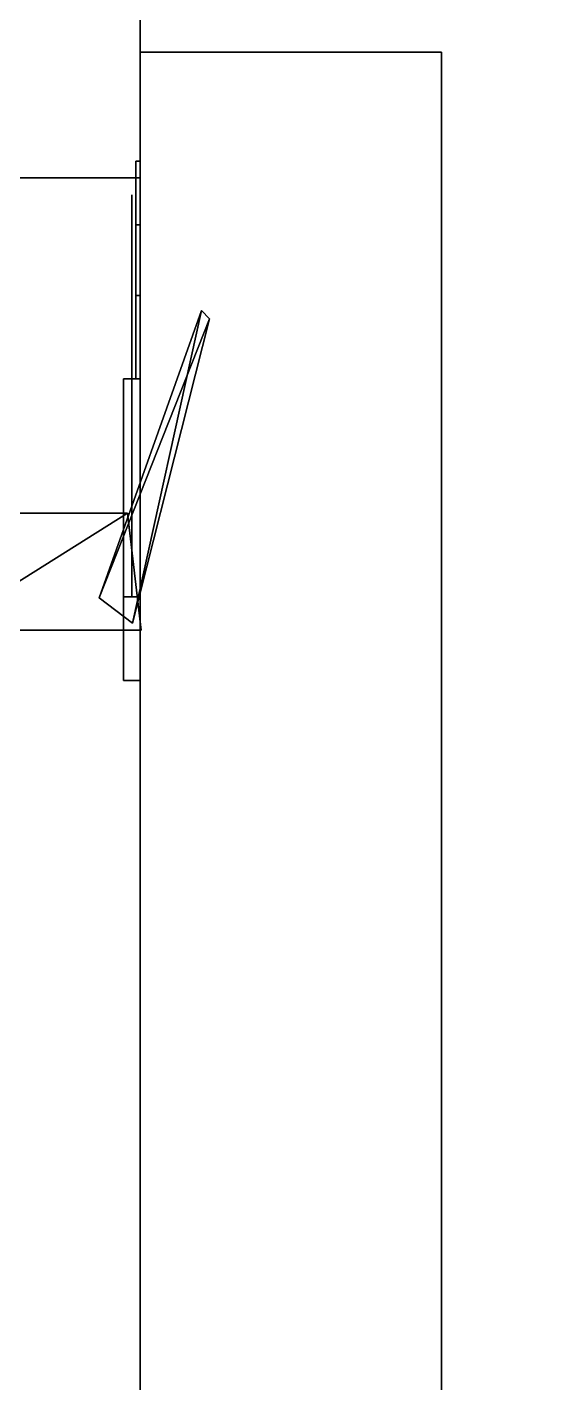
# Model space of a CAD drawing. Extents: x 0 to 2775, y -2341 to 0.
# Drawn here: x 711.3 to 742.4, y -1575.6 to -1494.7 of the extents above; entities that cross this region are included whole.
import ezdxf

# ---------------------------------------------------------------- set-up
doc = ezdxf.new("R2010")
doc.units = 0
for name, color, linetype in [('LAYER0', 7, 'CONTINUOUS'), ('LAYER119', 253, 'CONTINUOUS'), ('LAYER120', 28, 'CONTINUOUS'), ('LAYER122', 253, 'CONTINUOUS'), ('LAYER123', 28, 'CONTINUOUS'), ('LAYER125', 253, 'CONTINUOUS'), ('LAYER126', 28, 'CONTINUOUS'), ('LAYER128', 253, 'CONTINUOUS'), ('LAYER129', 28, 'CONTINUOUS'), ('LAYER13', 7, 'CONTINUOUS'), ('LAYER131', 253, 'CONTINUOUS'), ('LAYER132', 28, 'CONTINUOUS'), ('LAYER134', 253, 'CONTINUOUS'), ('LAYER378', 7, 'CONTINUOUS'), ('LAYER54', 7, 'CONTINUOUS'), ('LAYER7', 7, 'CONTINUOUS')]:
    doc.layers.add(name, color=color, linetype=linetype)

msp = doc.modelspace()

# ---------------------------------------------------------------- linework, layer by layer
at = {"layer": 'LAYER0', "invisible_edges": 1}
for points in [[(2775, 0), (18, -2341), (18, 0), (2775, 0)], [(18, -2341), (2775, 0), (2775, -2341), (18, -2341)], [(2775, -2341, 5), (18, 0, 5), (18, -2341, 5), (2775, -2341, 5)], [(18, 0, 5), (2775, -2341, 5), (2775, 0, 5), (18, 0, 5)]]:
    msp.add_3dface(points, dxfattribs=at)
at = {"layer": 'LAYER119'}
for points in [[(721.6608, -1511.58, 183), (722.1428, -1512.08, 183), (715.5601, -1528.74, 183), (721.6608, -1511.58, 183)], [(715.5601, -1528.74, 193), (717.5382, -1530.24, 193), (721.6608, -1511.58, 193), (715.5601, -1528.74, 193)], [(715.5601, -1528.74, 183), (722.1428, -1512.08, 183), (717.5382, -1530.24, 183), (715.5601, -1528.74, 183)], [(721.6608, -1511.58, 193), (717.5382, -1530.24, 193), (722.1428, -1512.08, 193), (721.6608, -1511.58, 193)], [(722.1428, -1512.08, 183), (722.1428, -1512.08, 193), (717.5382, -1530.24, 183), (722.1428, -1512.08, 183)], [(717.5382, -1530.24, 183), (722.1428, -1512.08, 193), (717.5382, -1530.24, 193), (717.5382, -1530.24, 183)], [(706.1262, -1530.67, 194), (718.0702, -1530.67, 194), (717.239, -1523.67, 194), (706.1262, -1530.67, 194)], [(706.1262, -1530.67, 194), (717.239, -1523.67, 194), (710.4067, -1523.67, 194), (706.1262, -1530.67, 194)], [(718.0702, -1530.67, 182), (706.1262, -1530.67, 182), (717.239, -1523.67, 182), (718.0702, -1530.67, 182)], [(717.239, -1523.67, 182), (706.1262, -1530.67, 182), (710.4067, -1523.67, 182), (717.239, -1523.67, 182)], [(706.1262, -1530.67, 194), (706.1262, -1530.67, 182), (718.0702, -1530.67, 182), (706.1262, -1530.67, 194)], [(706.1262, -1530.67, 194), (718.0702, -1530.67, 182), (718.0702, -1530.67, 194), (706.1262, -1530.67, 194)]]:
    msp.add_3dface(points, dxfattribs=at)
at = {"layer": 'LAYER120'}
for points, invisible_edges in [([(717.75, -1503.66, 183.0251), (717.75, -1502.67, 188), (717.75, -1504.67, 188), (717.75, -1504.67, 182.5)], 10), ([(717.75, -1502.67, 188), (717.75, -1503.66, 192.9749), (717.75, -1504.67, 193.5), (717.75, -1504.67, 188)], 10), ([(717.75, -1506.478, 178.8076), (717.75, -1503.66, 183.0251), (717.75, -1504.67, 182.5), (717.75, -1508.17, 182.5)], 10), ([(717.75, -1503.66, 192.9749), (717.75, -1506.478, 197.1924), (717.75, -1508.17, 193.5), (717.75, -1504.67, 193.5)], 10), ([(717.5, -1504.67, 193.5), (717.5, -1504.67, 182.5), (717.5, -1511.67, 182.5), (717.5, -1511.46, 193.3167)], 4), ([(717.75, -1510.695, 175.9896), (717.75, -1506.478, 178.8076), (717.75, -1508.17, 182.5), (717.75, -1511.67, 182.5)], 10), ([(717.75, -1506.478, 197.1924), (717.75, -1510.695, 200.0104), (717.75, -1511.67, 193.5), (717.75, -1508.17, 193.5)], 10), ([(717.75, -1515.67, 175), (717.75, -1510.695, 175.9896), (717.75, -1511.67, 182.5), (717.75, -1515.67, 179)], 2), ([(717.75, -1510.695, 200.0104), (717.75, -1515.67, 201), (717.75, -1515.67, 197), (717.75, -1511.67, 193.5)], 8), ([(717.5, -1511.46, 193.3167), (717.5, -1511.67, 182.5), (717.5, -1515.67, 179), (717.5, -1515.67, 197)], 5), ([(717, -1533.67, 167), (717, -1528.67, 179), (717, -1515.67, 179), (717, -1515.67, 167)], 1), ([(717, -1533.67, 209), (717, -1528.67, 197), (717, -1515.67, 197), (717, -1515.67, 209)], 1), ([(717.5, -1515.67, 197), (717.5, -1515.67, 179), (717.5, -1528.67, 179), (717.5, -1528.67, 197)], 1), ([(717, -1533.67, 209), (717, -1533.67, 167), (717, -1528.67, 179), (717, -1528.67, 197)], 10)]:
    msp.add_3dface(points, dxfattribs=dict(at, invisible_edges=invisible_edges))
for points in [[(717, -1533.67, 167), (717, -1515.67, 167), (717, -1515.67, 167), (717, -1533.67, 167)], [(717, -1533.67, 209), (717, -1515.67, 209), (717, -1515.67, 209), (717, -1533.67, 209)], [(717, -1528.67, 179), (718, -1528.67, 179), (718, -1515.67, 179), (717, -1515.67, 179)], [(717, -1515.67, 179), (718, -1515.67, 179), (718, -1515.67, 167), (717, -1515.67, 167)], [(717, -1515.67, 167), (718, -1515.67, 167), (718, -1533.67, 167), (717, -1533.67, 167)], [(717, -1528.67, 197), (718, -1528.67, 197), (718, -1515.67, 197), (717, -1515.67, 197)], [(717, -1515.67, 197), (718, -1515.67, 197), (718, -1515.67, 209), (717, -1515.67, 209)], [(717, -1515.67, 209), (718, -1515.67, 209), (718, -1533.67, 209), (717, -1533.67, 209)], [(718, -1515.67, 179), (718, -1515.67, 167), (718, -1515.67, 179)], [(718, -1515.67, 197), (718, -1515.67, 209), (718, -1515.67, 197)], [(718, -1533.67, 167), (718, -1515.67, 167), (718, -1515.67, 209), (718, -1533.67, 209)], [(717, -1528.67, 179), (718, -1528.67, 179), (718, -1528.67, 197), (717, -1528.67, 197)], [(718, -1528.67, 179), (718, -1528.67, 197), (718, -1528.67, 179)], [(717, -1533.67, 209), (718, -1533.67, 209), (717, -1533.67, 209)], [(718, -1533.67, 167), (718, -1533.67, 209), (717, -1533.67, 209), (717, -1533.67, 167)]]:
    msp.add_3dface(points, dxfattribs=at)
at = {"layer": 'LAYER122'}
for points in [[(721.6608, -1511.58, 726.5), (722.1428, -1512.08, 726.5), (715.5601, -1528.74, 726.5), (721.6608, -1511.58, 726.5)], [(715.5601, -1528.74, 736.5), (717.5382, -1530.24, 736.5), (721.6608, -1511.58, 736.5), (715.5601, -1528.74, 736.5)], [(715.5601, -1528.74, 726.5), (722.1428, -1512.08, 726.5), (717.5382, -1530.24, 726.5), (715.5601, -1528.74, 726.5)], [(721.6608, -1511.58, 736.5), (717.5382, -1530.24, 736.5), (722.1428, -1512.08, 736.5), (721.6608, -1511.58, 736.5)], [(722.1428, -1512.08, 726.5), (722.1428, -1512.08, 736.5), (717.5382, -1530.24, 726.5), (722.1428, -1512.08, 726.5)], [(717.5382, -1530.24, 726.5), (722.1428, -1512.08, 736.5), (717.5382, -1530.24, 736.5), (717.5382, -1530.24, 726.5)], [(706.1262, -1530.67, 737.5), (718.0702, -1530.67, 737.5), (717.239, -1523.67, 737.5), (706.1262, -1530.67, 737.5)], [(706.1262, -1530.67, 737.5), (717.239, -1523.67, 737.5), (710.4067, -1523.67, 737.5), (706.1262, -1530.67, 737.5)], [(718.0702, -1530.67, 725.5), (706.1262, -1530.67, 725.5), (717.239, -1523.67, 725.5), (718.0702, -1530.67, 725.5)], [(717.239, -1523.67, 725.5), (706.1262, -1530.67, 725.5), (710.4067, -1523.67, 725.5), (717.239, -1523.67, 725.5)], [(706.1262, -1530.67, 737.5), (706.1262, -1530.67, 725.5), (718.0702, -1530.67, 725.5), (706.1262, -1530.67, 737.5)], [(706.1262, -1530.67, 737.5), (718.0702, -1530.67, 725.5), (718.0702, -1530.67, 737.5), (706.1262, -1530.67, 737.5)]]:
    msp.add_3dface(points, dxfattribs=at)
at = {"layer": 'LAYER123'}
for points, invisible_edges in [([(717.75, -1503.66, 726.5251), (717.75, -1502.67, 731.5), (717.75, -1504.67, 731.5), (717.75, -1504.67, 726)], 10), ([(717.75, -1502.67, 731.5), (717.75, -1503.66, 736.4749), (717.75, -1504.67, 737), (717.75, -1504.67, 731.5)], 10), ([(717.75, -1506.478, 722.3076), (717.75, -1503.66, 726.5251), (717.75, -1504.67, 726), (717.75, -1508.17, 726)], 10), ([(717.75, -1503.66, 736.4749), (717.75, -1506.478, 740.6924), (717.75, -1508.17, 737), (717.75, -1504.67, 737)], 10), ([(717.5, -1504.67, 737), (717.5, -1504.67, 726), (717.5, -1511.67, 726), (717.5, -1511.46, 736.8167)], 4), ([(717.75, -1510.695, 719.4896), (717.75, -1506.478, 722.3076), (717.75, -1508.17, 726), (717.75, -1511.67, 726)], 10), ([(717.75, -1506.478, 740.6924), (717.75, -1510.695, 743.5104), (717.75, -1511.67, 737), (717.75, -1508.17, 737)], 10), ([(717.75, -1515.67, 718.5), (717.75, -1510.695, 719.4896), (717.75, -1511.67, 726), (717.75, -1515.67, 722.5)], 2), ([(717.75, -1510.695, 743.5104), (717.75, -1515.67, 744.5), (717.75, -1515.67, 740.5), (717.75, -1511.67, 737)], 8), ([(717.5, -1511.46, 736.8167), (717.5, -1511.67, 726), (717.5, -1515.67, 722.5), (717.5, -1515.67, 740.5)], 5), ([(717, -1533.67, 710.5), (717, -1528.67, 722.5), (717, -1515.67, 722.5), (717, -1515.67, 710.5)], 1), ([(717, -1533.67, 752.5), (717, -1528.67, 740.5), (717, -1515.67, 740.5), (717, -1515.67, 752.5)], 1), ([(717.5, -1515.67, 740.5), (717.5, -1515.67, 722.5), (717.5, -1528.67, 722.5), (717.5, -1528.67, 740.5)], 1), ([(717, -1533.67, 752.5), (717, -1533.67, 710.5), (717, -1528.67, 722.5), (717, -1528.67, 740.5)], 10)]:
    msp.add_3dface(points, dxfattribs=dict(at, invisible_edges=invisible_edges))
for points in [[(717, -1533.67, 710.5), (717, -1515.67, 710.5), (717, -1515.67, 710.5), (717, -1533.67, 710.5)], [(717, -1533.67, 752.5), (717, -1515.67, 752.5), (717, -1515.67, 752.5), (717, -1533.67, 752.5)], [(717, -1528.67, 722.5), (718, -1528.67, 722.5), (718, -1515.67, 722.5), (717, -1515.67, 722.5)], [(717, -1515.67, 722.5), (718, -1515.67, 722.5), (718, -1515.67, 710.5), (717, -1515.67, 710.5)], [(717, -1515.67, 710.5), (718, -1515.67, 710.5), (718, -1533.67, 710.5), (717, -1533.67, 710.5)], [(717, -1528.67, 740.5), (718, -1528.67, 740.5), (718, -1515.67, 740.5), (717, -1515.67, 740.5)], [(717, -1515.67, 740.5), (718, -1515.67, 740.5), (718, -1515.67, 752.5), (717, -1515.67, 752.5)], [(717, -1515.67, 752.5), (718, -1515.67, 752.5), (718, -1533.67, 752.5), (717, -1533.67, 752.5)], [(718, -1515.67, 722.5), (718, -1515.67, 710.5), (718, -1515.67, 722.5)], [(718, -1515.67, 740.5), (718, -1515.67, 752.5), (718, -1515.67, 740.5)], [(718, -1533.67, 710.5), (718, -1515.67, 710.5), (718, -1515.67, 752.5), (718, -1533.67, 752.5)], [(717, -1528.67, 722.5), (718, -1528.67, 722.5), (718, -1528.67, 740.5), (717, -1528.67, 740.5)], [(718, -1528.67, 722.5), (718, -1528.67, 740.5), (718, -1528.67, 722.5)], [(717, -1533.67, 752.5), (718, -1533.67, 752.5), (717, -1533.67, 752.5)], [(718, -1533.67, 710.5), (718, -1533.67, 752.5), (717, -1533.67, 752.5), (717, -1533.67, 710.5)]]:
    msp.add_3dface(points, dxfattribs=at)
at = {"layer": 'LAYER125'}
for points in [[(721.6608, -1511.58, 1270), (722.1428, -1512.08, 1270), (715.5601, -1528.74, 1270), (721.6608, -1511.58, 1270)], [(715.5601, -1528.74, 1280), (717.5382, -1530.24, 1280), (721.6608, -1511.58, 1280), (715.5601, -1528.74, 1280)], [(715.5601, -1528.74, 1270), (722.1428, -1512.08, 1270), (717.5382, -1530.24, 1270), (715.5601, -1528.74, 1270)], [(721.6608, -1511.58, 1280), (717.5382, -1530.24, 1280), (722.1428, -1512.08, 1280), (721.6608, -1511.58, 1280)], [(722.1428, -1512.08, 1270), (722.1428, -1512.08, 1280), (717.5382, -1530.24, 1270), (722.1428, -1512.08, 1270)], [(717.5382, -1530.24, 1270), (722.1428, -1512.08, 1280), (717.5382, -1530.24, 1280), (717.5382, -1530.24, 1270)], [(706.1262, -1530.67, 1281), (718.0702, -1530.67, 1281), (717.239, -1523.67, 1281), (706.1262, -1530.67, 1281)], [(706.1262, -1530.67, 1281), (717.239, -1523.67, 1281), (710.4067, -1523.67, 1281), (706.1262, -1530.67, 1281)], [(718.0702, -1530.67, 1269), (706.1262, -1530.67, 1269), (717.239, -1523.67, 1269), (718.0702, -1530.67, 1269)], [(717.239, -1523.67, 1269), (706.1262, -1530.67, 1269), (710.4067, -1523.67, 1269), (717.239, -1523.67, 1269)], [(706.1262, -1530.67, 1281), (706.1262, -1530.67, 1269), (718.0702, -1530.67, 1269), (706.1262, -1530.67, 1281)], [(706.1262, -1530.67, 1281), (718.0702, -1530.67, 1269), (718.0702, -1530.67, 1281), (706.1262, -1530.67, 1281)]]:
    msp.add_3dface(points, dxfattribs=at)
at = {"layer": 'LAYER126'}
for points, invisible_edges in [([(717.75, -1503.66, 1270.025), (717.75, -1502.67, 1275), (717.75, -1504.67, 1275), (717.75, -1504.67, 1269.5)], 10), ([(717.75, -1502.67, 1275), (717.75, -1503.66, 1279.975), (717.75, -1504.67, 1280.5), (717.75, -1504.67, 1275)], 10), ([(717.75, -1506.478, 1265.808), (717.75, -1503.66, 1270.025), (717.75, -1504.67, 1269.5), (717.75, -1508.17, 1269.5)], 10), ([(717.75, -1503.66, 1279.975), (717.75, -1506.478, 1284.192), (717.75, -1508.17, 1280.5), (717.75, -1504.67, 1280.5)], 10), ([(717.5, -1504.67, 1280.5), (717.5, -1504.67, 1269.5), (717.5, -1511.67, 1269.5), (717.5, -1511.46, 1280.317)], 4), ([(717.75, -1510.695, 1262.99), (717.75, -1506.478, 1265.808), (717.75, -1508.17, 1269.5), (717.75, -1511.67, 1269.5)], 10), ([(717.75, -1506.478, 1284.192), (717.75, -1510.695, 1287.01), (717.75, -1511.67, 1280.5), (717.75, -1508.17, 1280.5)], 10), ([(717.75, -1515.67, 1262), (717.75, -1510.695, 1262.99), (717.75, -1511.67, 1269.5), (717.75, -1515.67, 1266)], 2), ([(717.75, -1510.695, 1287.01), (717.75, -1515.67, 1288), (717.75, -1515.67, 1284), (717.75, -1511.67, 1280.5)], 8), ([(717.5, -1511.46, 1280.317), (717.5, -1511.67, 1269.5), (717.5, -1515.67, 1266), (717.5, -1515.67, 1284)], 5), ([(717, -1533.67, 1254), (717, -1528.67, 1266), (717, -1515.67, 1266), (717, -1515.67, 1254)], 1), ([(717, -1533.67, 1296), (717, -1528.67, 1284), (717, -1515.67, 1284), (717, -1515.67, 1296)], 1), ([(717.5, -1515.67, 1284), (717.5, -1515.67, 1266), (717.5, -1528.67, 1266), (717.5, -1528.67, 1284)], 1), ([(717, -1533.67, 1296), (717, -1533.67, 1254), (717, -1528.67, 1266), (717, -1528.67, 1284)], 10)]:
    msp.add_3dface(points, dxfattribs=dict(at, invisible_edges=invisible_edges))
for points in [[(717, -1533.67, 1254), (717, -1515.67, 1254), (717, -1515.67, 1254), (717, -1533.67, 1254)], [(717, -1533.67, 1296), (717, -1515.67, 1296), (717, -1515.67, 1296), (717, -1533.67, 1296)], [(717, -1528.67, 1266), (718, -1528.67, 1266), (718, -1515.67, 1266), (717, -1515.67, 1266)], [(717, -1515.67, 1266), (718, -1515.67, 1266), (718, -1515.67, 1254), (717, -1515.67, 1254)], [(717, -1515.67, 1254), (718, -1515.67, 1254), (718, -1533.67, 1254), (717, -1533.67, 1254)], [(717, -1528.67, 1284), (718, -1528.67, 1284), (718, -1515.67, 1284), (717, -1515.67, 1284)], [(717, -1515.67, 1284), (718, -1515.67, 1284), (718, -1515.67, 1296), (717, -1515.67, 1296)], [(717, -1515.67, 1296), (718, -1515.67, 1296), (718, -1533.67, 1296), (717, -1533.67, 1296)], [(718, -1515.67, 1266), (718, -1515.67, 1254), (718, -1515.67, 1266)], [(718, -1515.67, 1284), (718, -1515.67, 1296), (718, -1515.67, 1284)], [(718, -1533.67, 1254), (718, -1515.67, 1254), (718, -1515.67, 1296), (718, -1533.67, 1296)], [(717, -1528.67, 1266), (718, -1528.67, 1266), (718, -1528.67, 1284), (717, -1528.67, 1284)], [(718, -1528.67, 1266), (718, -1528.67, 1284), (718, -1528.67, 1266)], [(717, -1533.67, 1296), (718, -1533.67, 1296), (717, -1533.67, 1296)], [(718, -1533.67, 1254), (718, -1533.67, 1296), (717, -1533.67, 1296), (717, -1533.67, 1254)]]:
    msp.add_3dface(points, dxfattribs=at)
at = {"layer": 'LAYER128'}
for points in [[(721.6608, -1511.58, 1813.5), (722.1428, -1512.08, 1813.5), (715.5601, -1528.74, 1813.5), (721.6608, -1511.58, 1813.5)], [(715.5601, -1528.74, 1823.5), (717.5382, -1530.24, 1823.5), (721.6608, -1511.58, 1823.5), (715.5601, -1528.74, 1823.5)], [(715.5601, -1528.74, 1813.5), (722.1428, -1512.08, 1813.5), (717.5382, -1530.24, 1813.5), (715.5601, -1528.74, 1813.5)], [(721.6608, -1511.58, 1823.5), (717.5382, -1530.24, 1823.5), (722.1428, -1512.08, 1823.5), (721.6608, -1511.58, 1823.5)], [(722.1428, -1512.08, 1813.5), (722.1428, -1512.08, 1823.5), (717.5382, -1530.24, 1813.5), (722.1428, -1512.08, 1813.5)], [(717.5382, -1530.24, 1813.5), (722.1428, -1512.08, 1823.5), (717.5382, -1530.24, 1823.5), (717.5382, -1530.24, 1813.5)], [(706.1262, -1530.67, 1824.5), (718.0702, -1530.67, 1824.5), (717.239, -1523.67, 1824.5), (706.1262, -1530.67, 1824.5)], [(706.1262, -1530.67, 1824.5), (717.239, -1523.67, 1824.5), (710.4067, -1523.67, 1824.5), (706.1262, -1530.67, 1824.5)], [(718.0702, -1530.67, 1812.5), (706.1262, -1530.67, 1812.5), (717.239, -1523.67, 1812.5), (718.0702, -1530.67, 1812.5)], [(717.239, -1523.67, 1812.5), (706.1262, -1530.67, 1812.5), (710.4067, -1523.67, 1812.5), (717.239, -1523.67, 1812.5)], [(706.1262, -1530.67, 1824.5), (706.1262, -1530.67, 1812.5), (718.0702, -1530.67, 1812.5), (706.1262, -1530.67, 1824.5)], [(706.1262, -1530.67, 1824.5), (718.0702, -1530.67, 1812.5), (718.0702, -1530.67, 1824.5), (706.1262, -1530.67, 1824.5)]]:
    msp.add_3dface(points, dxfattribs=at)
at = {"layer": 'LAYER129'}
for points, invisible_edges in [([(717.75, -1503.66, 1813.525), (717.75, -1502.67, 1818.5), (717.75, -1504.67, 1818.5), (717.75, -1504.67, 1813)], 10), ([(717.75, -1502.67, 1818.5), (717.75, -1503.66, 1823.475), (717.75, -1504.67, 1824), (717.75, -1504.67, 1818.5)], 10), ([(717.75, -1506.478, 1809.308), (717.75, -1503.66, 1813.525), (717.75, -1504.67, 1813), (717.75, -1508.17, 1813)], 10), ([(717.75, -1503.66, 1823.475), (717.75, -1506.478, 1827.692), (717.75, -1508.17, 1824), (717.75, -1504.67, 1824)], 10), ([(717.5, -1504.67, 1824), (717.5, -1504.67, 1813), (717.5, -1511.67, 1813), (717.5, -1511.46, 1823.817)], 4), ([(717.75, -1510.695, 1806.49), (717.75, -1506.478, 1809.308), (717.75, -1508.17, 1813), (717.75, -1511.67, 1813)], 10), ([(717.75, -1506.478, 1827.692), (717.75, -1510.695, 1830.51), (717.75, -1511.67, 1824), (717.75, -1508.17, 1824)], 10), ([(717.75, -1515.67, 1805.5), (717.75, -1510.695, 1806.49), (717.75, -1511.67, 1813), (717.75, -1515.67, 1809.5)], 2), ([(717.75, -1510.695, 1830.51), (717.75, -1515.67, 1831.5), (717.75, -1515.67, 1827.5), (717.75, -1511.67, 1824)], 8), ([(717.5, -1511.46, 1823.817), (717.5, -1511.67, 1813), (717.5, -1515.67, 1809.5), (717.5, -1515.67, 1827.5)], 5), ([(717, -1533.67, 1797.5), (717, -1528.67, 1809.5), (717, -1515.67, 1809.5), (717, -1515.67, 1797.5)], 1), ([(717, -1533.67, 1839.5), (717, -1528.67, 1827.5), (717, -1515.67, 1827.5), (717, -1515.67, 1839.5)], 1), ([(717.5, -1515.67, 1827.5), (717.5, -1515.67, 1809.5), (717.5, -1528.67, 1809.5), (717.5, -1528.67, 1827.5)], 1), ([(717, -1533.67, 1839.5), (717, -1533.67, 1797.5), (717, -1528.67, 1809.5), (717, -1528.67, 1827.5)], 10)]:
    msp.add_3dface(points, dxfattribs=dict(at, invisible_edges=invisible_edges))
for points in [[(717, -1533.67, 1797.5), (717, -1515.67, 1797.5), (717, -1515.67, 1797.5), (717, -1533.67, 1797.5)], [(717, -1533.67, 1839.5), (717, -1515.67, 1839.5), (717, -1515.67, 1839.5), (717, -1533.67, 1839.5)], [(717, -1528.67, 1809.5), (718, -1528.67, 1809.5), (718, -1515.67, 1809.5), (717, -1515.67, 1809.5)], [(717, -1515.67, 1809.5), (718, -1515.67, 1809.5), (718, -1515.67, 1797.5), (717, -1515.67, 1797.5)], [(717, -1515.67, 1797.5), (718, -1515.67, 1797.5), (718, -1533.67, 1797.5), (717, -1533.67, 1797.5)], [(717, -1528.67, 1827.5), (718, -1528.67, 1827.5), (718, -1515.67, 1827.5), (717, -1515.67, 1827.5)], [(717, -1515.67, 1827.5), (718, -1515.67, 1827.5), (718, -1515.67, 1839.5), (717, -1515.67, 1839.5)], [(717, -1515.67, 1839.5), (718, -1515.67, 1839.5), (718, -1533.67, 1839.5), (717, -1533.67, 1839.5)], [(718, -1515.67, 1809.5), (718, -1515.67, 1797.5), (718, -1515.67, 1809.5)], [(718, -1515.67, 1827.5), (718, -1515.67, 1839.5), (718, -1515.67, 1827.5)], [(718, -1533.67, 1797.5), (718, -1515.67, 1797.5), (718, -1515.67, 1839.5), (718, -1533.67, 1839.5)], [(717, -1528.67, 1809.5), (718, -1528.67, 1809.5), (718, -1528.67, 1827.5), (717, -1528.67, 1827.5)], [(718, -1528.67, 1809.5), (718, -1528.67, 1827.5), (718, -1528.67, 1809.5)], [(717, -1533.67, 1839.5), (718, -1533.67, 1839.5), (717, -1533.67, 1839.5)], [(718, -1533.67, 1797.5), (718, -1533.67, 1839.5), (717, -1533.67, 1839.5), (717, -1533.67, 1797.5)]]:
    msp.add_3dface(points, dxfattribs=at)
at = {"layer": 'LAYER13', "invisible_edges": 1}
for points in [[(168, -1503.667, 5), (718, -1485.667, 5), (718, -1503.667, 5), (168, -1503.667, 5)], [(718, -1485.667, 5), (168, -1503.667, 5), (168, -1485.667, 5), (718, -1485.667, 5)], [(168, -1485.667, 2465), (718, -1503.667, 2465), (718, -1485.667, 2465), (168, -1485.667, 2465)], [(718, -1503.667, 2465), (168, -1485.667, 2465), (168, -1503.667, 2465), (718, -1503.667, 2465)], [(718, -1503.667, 2465), (718, -1485.667, 5), (718, -1485.667, 2465), (718, -1503.667, 2465)], [(718, -1485.667, 5), (718, -1503.667, 2465), (718, -1503.667, 5), (718, -1485.667, 5)], [(718, -1503.667, 2465), (168, -1503.667, 5), (718, -1503.667, 5), (718, -1503.667, 2465)], [(168, -1503.667, 5), (718, -1503.667, 2465), (168, -1503.667, 2465), (168, -1503.667, 5)]]:
    msp.add_3dface(points, dxfattribs=at)
at = {"layer": 'LAYER131'}
for points in [[(721.6608, -1511.58, 2357), (722.1428, -1512.08, 2357), (715.5601, -1528.74, 2357), (721.6608, -1511.58, 2357)], [(715.5601, -1528.74, 2367), (717.5382, -1530.24, 2367), (721.6608, -1511.58, 2367), (715.5601, -1528.74, 2367)], [(715.5601, -1528.74, 2357), (722.1428, -1512.08, 2357), (717.5382, -1530.24, 2357), (715.5601, -1528.74, 2357)], [(721.6608, -1511.58, 2367), (717.5382, -1530.24, 2367), (722.1428, -1512.08, 2367), (721.6608, -1511.58, 2367)], [(722.1428, -1512.08, 2357), (722.1428, -1512.08, 2367), (717.5382, -1530.24, 2357), (722.1428, -1512.08, 2357)], [(717.5382, -1530.24, 2357), (722.1428, -1512.08, 2367), (717.5382, -1530.24, 2367), (717.5382, -1530.24, 2357)], [(706.1262, -1530.67, 2368), (718.0702, -1530.67, 2368), (717.239, -1523.67, 2368), (706.1262, -1530.67, 2368)], [(706.1262, -1530.67, 2368), (717.239, -1523.67, 2368), (710.4067, -1523.67, 2368), (706.1262, -1530.67, 2368)], [(718.0702, -1530.67, 2356), (706.1262, -1530.67, 2356), (717.239, -1523.67, 2356), (718.0702, -1530.67, 2356)], [(717.239, -1523.67, 2356), (706.1262, -1530.67, 2356), (710.4067, -1523.67, 2356), (717.239, -1523.67, 2356)], [(706.1262, -1530.67, 2368), (706.1262, -1530.67, 2356), (718.0702, -1530.67, 2356), (706.1262, -1530.67, 2368)], [(706.1262, -1530.67, 2368), (718.0702, -1530.67, 2356), (718.0702, -1530.67, 2368), (706.1262, -1530.67, 2368)]]:
    msp.add_3dface(points, dxfattribs=at)
at = {"layer": 'LAYER132'}
for points, invisible_edges in [([(717.75, -1503.66, 2357.025), (717.75, -1502.67, 2362), (717.75, -1504.67, 2362), (717.75, -1504.67, 2356.5)], 10), ([(717.75, -1502.67, 2362), (717.75, -1503.66, 2366.975), (717.75, -1504.67, 2367.5), (717.75, -1504.67, 2362)], 10), ([(717.75, -1506.478, 2352.808), (717.75, -1503.66, 2357.025), (717.75, -1504.67, 2356.5), (717.75, -1508.17, 2356.5)], 10), ([(717.75, -1503.66, 2366.975), (717.75, -1506.478, 2371.192), (717.75, -1508.17, 2367.5), (717.75, -1504.67, 2367.5)], 10), ([(717.5, -1504.67, 2367.5), (717.5, -1504.67, 2356.5), (717.5, -1511.67, 2356.5), (717.5, -1511.46, 2367.317)], 4), ([(717.75, -1510.695, 2349.99), (717.75, -1506.478, 2352.808), (717.75, -1508.17, 2356.5), (717.75, -1511.67, 2356.5)], 10), ([(717.75, -1506.478, 2371.192), (717.75, -1510.695, 2374.01), (717.75, -1511.67, 2367.5), (717.75, -1508.17, 2367.5)], 10), ([(717.75, -1515.67, 2349), (717.75, -1510.695, 2349.99), (717.75, -1511.67, 2356.5), (717.75, -1515.67, 2353)], 2), ([(717.75, -1510.695, 2374.01), (717.75, -1515.67, 2375), (717.75, -1515.67, 2371), (717.75, -1511.67, 2367.5)], 8), ([(717.5, -1511.46, 2367.317), (717.5, -1511.67, 2356.5), (717.5, -1515.67, 2353), (717.5, -1515.67, 2371)], 5), ([(717, -1533.67, 2341), (717, -1528.67, 2353), (717, -1515.67, 2353), (717, -1515.67, 2341)], 1), ([(717, -1533.67, 2383), (717, -1528.67, 2371), (717, -1515.67, 2371), (717, -1515.67, 2383)], 1), ([(717.5, -1515.67, 2371), (717.5, -1515.67, 2353), (717.5, -1528.67, 2353), (717.5, -1528.67, 2371)], 1), ([(717, -1533.67, 2383), (717, -1533.67, 2341), (717, -1528.67, 2353), (717, -1528.67, 2371)], 10)]:
    msp.add_3dface(points, dxfattribs=dict(at, invisible_edges=invisible_edges))
for points in [[(717, -1533.67, 2341), (717, -1515.67, 2341), (717, -1515.67, 2341), (717, -1533.67, 2341)], [(717, -1533.67, 2383), (717, -1515.67, 2383), (717, -1515.67, 2383), (717, -1533.67, 2383)], [(717, -1528.67, 2353), (718, -1528.67, 2353), (718, -1515.67, 2353), (717, -1515.67, 2353)], [(717, -1515.67, 2353), (718, -1515.67, 2353), (718, -1515.67, 2341), (717, -1515.67, 2341)], [(717, -1515.67, 2341), (718, -1515.67, 2341), (718, -1533.67, 2341), (717, -1533.67, 2341)], [(717, -1528.67, 2371), (718, -1528.67, 2371), (718, -1515.67, 2371), (717, -1515.67, 2371)], [(717, -1515.67, 2371), (718, -1515.67, 2371), (718, -1515.67, 2383), (717, -1515.67, 2383)], [(717, -1515.67, 2383), (718, -1515.67, 2383), (718, -1533.67, 2383), (717, -1533.67, 2383)], [(718, -1515.67, 2353), (718, -1515.67, 2341), (718, -1515.67, 2353)], [(718, -1515.67, 2371), (718, -1515.67, 2383), (718, -1515.67, 2371)], [(718, -1533.67, 2341), (718, -1515.67, 2341), (718, -1515.67, 2383), (718, -1533.67, 2383)], [(717, -1528.67, 2353), (718, -1528.67, 2353), (718, -1528.67, 2371), (717, -1528.67, 2371)], [(718, -1528.67, 2353), (718, -1528.67, 2371), (718, -1528.67, 2353)], [(717, -1533.67, 2383), (718, -1533.67, 2383), (717, -1533.67, 2383)], [(718, -1533.67, 2341), (718, -1533.67, 2383), (717, -1533.67, 2383), (717, -1533.67, 2341)]]:
    msp.add_3dface(points, dxfattribs=at)
at = {"layer": 'LAYER134', "invisible_edges": 1}
for points in [[(718, -1816.835, 2462), (718, -1496.165, 88), (718, -1816.835, 88), (718, -1816.835, 2462)], [(718, -1496.165, 88), (718, -1816.835, 2462), (718, -1496.165, 2462), (718, -1496.165, 88)], [(736, -1816.835, 88), (718, -1496.165, 88), (736, -1496.165, 88), (736, -1816.835, 88)], [(718, -1496.165, 88), (736, -1816.835, 88), (718, -1816.835, 88), (718, -1496.165, 88)], [(736, -1496.165, 2462), (718, -1496.165, 88), (718, -1496.165, 2462), (736, -1496.165, 2462)], [(718, -1496.165, 88), (736, -1496.165, 2462), (736, -1496.165, 88), (718, -1496.165, 88)], [(718, -1816.835, 2462), (736, -1496.165, 2462), (718, -1496.165, 2462), (718, -1816.835, 2462)], [(736, -1496.165, 2462), (718, -1816.835, 2462), (736, -1816.835, 2462), (736, -1496.165, 2462)], [(736, -1496.165, 2462), (736, -1816.835, 88), (736, -1496.165, 88), (736, -1496.165, 2462)], [(736, -1816.835, 88), (736, -1496.165, 2462), (736, -1816.835, 2462), (736, -1816.835, 88)]]:
    msp.add_3dface(points, dxfattribs=at)
at = {"layer": 'LAYER378', "invisible_edges": 1}
for points in [[(718, -91, 2465), (700, -2191, 2465), (700, -91, 2465), (718, -91, 2465)], [(700, -2191, 2465), (718, -91, 2465), (718, -2191, 2465), (700, -2191, 2465)], [(718, -2191, 2685), (700, -91, 2685), (700, -2191, 2685), (718, -2191, 2685)], [(700, -91, 2685), (718, -2191, 2685), (718, -91, 2685), (700, -91, 2685)], [(718, -91, 2465), (718, -2191, 2685), (718, -2191, 2465), (718, -91, 2465)], [(718, -2191, 2685), (718, -91, 2465), (718, -91, 2685), (718, -2191, 2685)]]:
    msp.add_3dface(points, dxfattribs=at)
at = {"layer": 'LAYER54', "invisible_edges": 1}
for points in [[(168, -2133, 2464), (718, -1503.67, 2464), (168, -1503.67, 2464), (168, -2133, 2464)], [(718, -1503.67, 2464), (168, -2133, 2464), (718, -2133, 2464), (718, -1503.67, 2464)], [(168, -1503.67, 2446), (718, -1503.67, 2464), (718, -1503.67, 2446), (168, -1503.67, 2446)], [(718, -1503.67, 2464), (168, -1503.67, 2446), (168, -1503.67, 2464), (718, -1503.67, 2464)], [(718, -2133, 2446), (168, -1503.67, 2446), (718, -1503.67, 2446), (718, -2133, 2446)], [(168, -1503.67, 2446), (718, -2133, 2446), (168, -2133, 2446), (168, -1503.67, 2446)], [(718, -2133, 2446), (718, -1503.67, 2464), (718, -2133, 2464), (718, -2133, 2446)], [(718, -1503.67, 2464), (718, -2133, 2446), (718, -1503.67, 2446), (718, -1503.67, 2464)]]:
    msp.add_3dface(points, dxfattribs=at)
at = {"layer": 'LAYER7', "invisible_edges": 1}
for points in [[(168, -1503.67, 85), (718, -2133, 85), (168, -2133, 85), (168, -1503.67, 85)], [(718, -2133, 85), (168, -1503.67, 85), (718, -1503.67, 85), (718, -2133, 85)], [(168, -1503.67, 85), (718, -1503.67, 103), (718, -1503.67, 85), (168, -1503.67, 85)], [(718, -1503.67, 103), (168, -1503.67, 85), (168, -1503.67, 103), (718, -1503.67, 103)], [(718, -1503.67, 103), (168, -2133, 103), (718, -2133, 103), (718, -1503.67, 103)], [(168, -2133, 103), (718, -1503.67, 103), (168, -1503.67, 103), (168, -2133, 103)], [(718, -1503.67, 103), (718, -2133, 85), (718, -1503.67, 85), (718, -1503.67, 103)], [(718, -2133, 85), (718, -1503.67, 103), (718, -2133, 103), (718, -2133, 85)]]:
    msp.add_3dface(points, dxfattribs=at)

# ---------------------------------------------------------------- meshes
at = {"layer": 'LAYER120'}
mesh = msp.add_polymesh((2, 9), dxfattribs=at)
for k, corner in enumerate([(717.75, -1515.67, 175), (717.75, -1510.695, 175.9896), (717.75, -1506.478, 178.8076), (717.75, -1503.66, 183.0251), (717.75, -1502.67, 188), (717.75, -1503.66, 192.9749), (717.75, -1506.478, 197.1924), (717.75, -1510.695, 200.0104), (717.75, -1515.67, 201), (718, -1515.67, 175), (718, -1510.695, 175.9896), (718, -1506.478, 178.8076), (718, -1503.66, 183.0251), (718, -1502.67, 188), (718, -1503.66, 192.9749), (718, -1506.478, 197.1924), (718, -1510.695, 200.0104), (718, -1515.67, 201)]):
    mesh.set_mesh_vertex(divmod(k, 9), corner)
at = {"layer": 'LAYER123'}
mesh = msp.add_polymesh((2, 9), dxfattribs=at)
for k, corner in enumerate([(717.75, -1515.67, 718.5), (717.75, -1510.695, 719.4896), (717.75, -1506.478, 722.3076), (717.75, -1503.66, 726.5251), (717.75, -1502.67, 731.5), (717.75, -1503.66, 736.4749), (717.75, -1506.478, 740.6924), (717.75, -1510.695, 743.5104), (717.75, -1515.67, 744.5), (718, -1515.67, 718.5), (718, -1510.695, 719.4896), (718, -1506.478, 722.3076), (718, -1503.66, 726.5251), (718, -1502.67, 731.5), (718, -1503.66, 736.4749), (718, -1506.478, 740.6924), (718, -1510.695, 743.5104), (718, -1515.67, 744.5)]):
    mesh.set_mesh_vertex(divmod(k, 9), corner)
at = {"layer": 'LAYER126'}
mesh = msp.add_polymesh((2, 9), dxfattribs=at)
for k, corner in enumerate([(717.75, -1515.67, 1262), (717.75, -1510.695, 1262.99), (717.75, -1506.478, 1265.808), (717.75, -1503.66, 1270.025), (717.75, -1502.67, 1275), (717.75, -1503.66, 1279.975), (717.75, -1506.478, 1284.192), (717.75, -1510.695, 1287.01), (717.75, -1515.67, 1288), (718, -1515.67, 1262), (718, -1510.695, 1262.99), (718, -1506.478, 1265.808), (718, -1503.66, 1270.025), (718, -1502.67, 1275), (718, -1503.66, 1279.975), (718, -1506.478, 1284.192), (718, -1510.695, 1287.01), (718, -1515.67, 1288)]):
    mesh.set_mesh_vertex(divmod(k, 9), corner)
at = {"layer": 'LAYER129'}
mesh = msp.add_polymesh((2, 9), dxfattribs=at)
for k, corner in enumerate([(717.75, -1515.67, 1805.5), (717.75, -1510.695, 1806.49), (717.75, -1506.478, 1809.308), (717.75, -1503.66, 1813.525), (717.75, -1502.67, 1818.5), (717.75, -1503.66, 1823.475), (717.75, -1506.478, 1827.692), (717.75, -1510.695, 1830.51), (717.75, -1515.67, 1831.5), (718, -1515.67, 1805.5), (718, -1510.695, 1806.49), (718, -1506.478, 1809.308), (718, -1503.66, 1813.525), (718, -1502.67, 1818.5), (718, -1503.66, 1823.475), (718, -1506.478, 1827.692), (718, -1510.695, 1830.51), (718, -1515.67, 1831.5)]):
    mesh.set_mesh_vertex(divmod(k, 9), corner)
at = {"layer": 'LAYER132'}
mesh = msp.add_polymesh((2, 9), dxfattribs=at)
for k, corner in enumerate([(717.75, -1515.67, 2349), (717.75, -1510.695, 2349.99), (717.75, -1506.478, 2352.808), (717.75, -1503.66, 2357.025), (717.75, -1502.67, 2362), (717.75, -1503.66, 2366.975), (717.75, -1506.478, 2371.192), (717.75, -1510.695, 2374.01), (717.75, -1515.67, 2375), (718, -1515.67, 2349), (718, -1510.695, 2349.99), (718, -1506.478, 2352.808), (718, -1503.66, 2357.025), (718, -1502.67, 2362), (718, -1503.66, 2366.975), (718, -1506.478, 2371.192), (718, -1510.695, 2374.01), (718, -1515.67, 2375)]):
    mesh.set_mesh_vertex(divmod(k, 9), corner)

doc.saveas('drawing.dxf')
